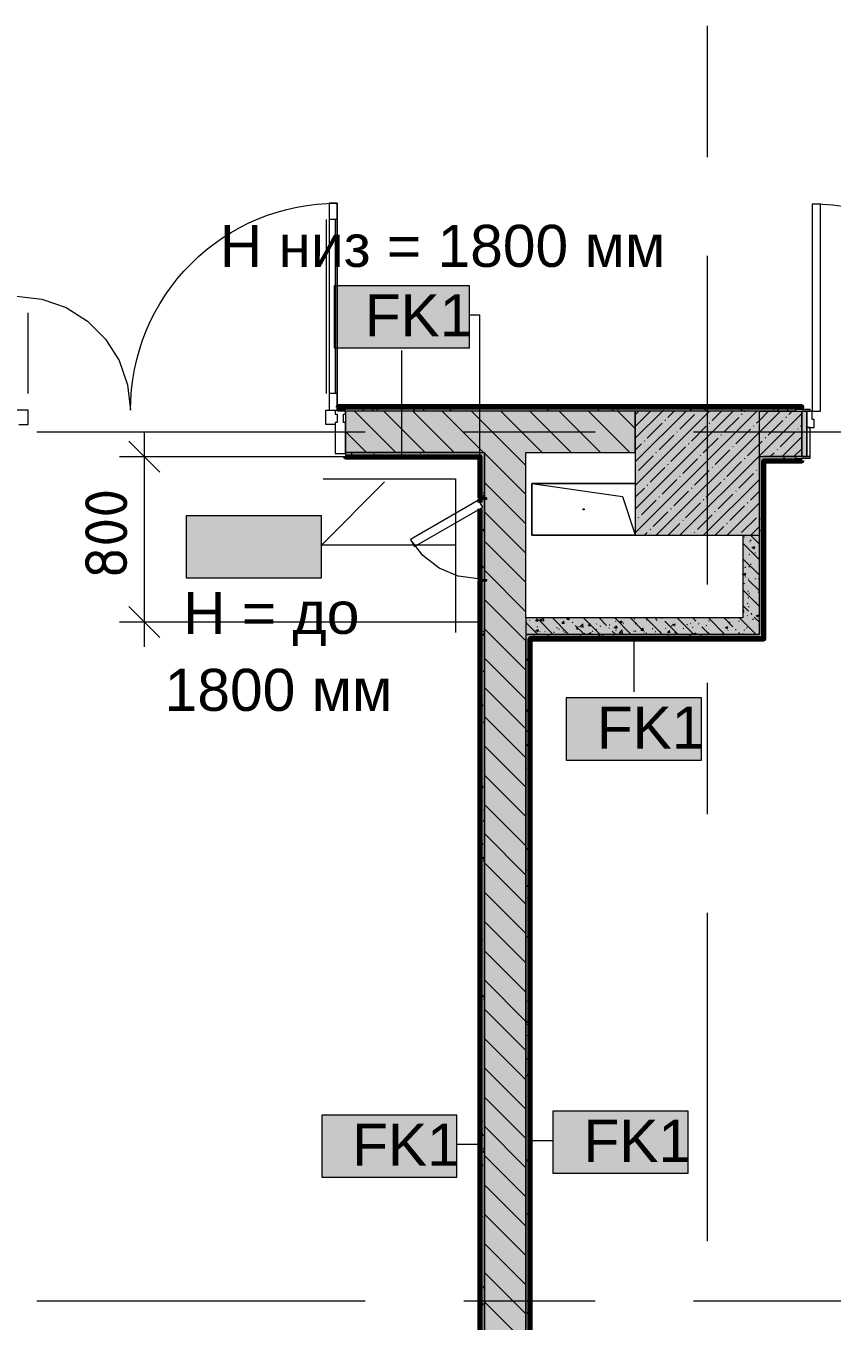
# Model space of a CAD drawing. Header units: millimetres. Extents: x -3817 to 677485, y -22715 to 103890.
# Drawn here: x 574783 to 578680, y 5379 to 11638 of the extents above; entities that cross this region are included whole.
import ezdxf

# ---------------------------------------------------------------- set-up
doc = ezdxf.new("R2010")
doc.units = ezdxf.units.MM
doc.layers.add('PDF _Геометрия', color=7, linetype='Continuous', true_color=0x1d1d1d)
doc.layers.add('PDF _Сплошная заливка', color=7, linetype='Continuous', true_color=0xffffff)
doc.layers.add('PDF _Текст', color=7, linetype='Continuous')
doc.styles.add('PDF GOST-Common', font='arial.ttf')
doc.styles.add('PDF ISOCPEUR', font='isocpeur.ttf')

msp = doc.modelspace()

# ---------------------------------------------------------------- hatches: boundary and pattern name
at = {"layer": 'PDF _Сплошная заливка', "transparency": 33554559}
h = msp.add_hatch(color=256, dxfattribs=at)
h.paths.add_polyline_path([(590658.1, 9776.9), (590658.1, 9796.9), (584238.4, 9796.9), (584238.4, 9776.9), (590158.1, 9776.9)], flags=0)
h.paths.add_polyline_path([(582608.4, 9776.9), (582608.4, 9796.9), (579895.8, 9796.9), (579884.3, 9776.9), (581977.9, 9776.9)], flags=0)
h.paths.add_polyline_path([(579838.1, 9776.9), (579849.7, 9796.9), (579633.1, 9796.9), (579633.1, 9784.9), (579663.1, 9784.9), (579663.1, 9776.9), (579833.1, 9776.9)], flags=0)
h.paths.add_polyline_path([(578503.1, 9776.9), (578503.1, 9784.9), (578533.1, 9785.9), (578533.1, 9796.9), (576289, 9796.9), (576289, 9776.9), (578361, 9776.9)], flags=0)
h.paths.add_polyline_path([(574078.1, 9776.9), (574729.1, 9776.9), (574729.1, 9796.9), (567383.4, 9796.9), (567383.4, 9776.9), (573976.6, 9776.9)], flags=0)
h.paths.add_polyline_path([(565738.4, 9776.9), (565738.4, 9796.9), (560928.1, 9796.9), (560928.1, 9776.9), (565207.7, 9776.9)], flags=0)
h.paths.add_polyline_path([(560762.8, 9776.9), (560923.1, 9776.9), (560923.1, 9796.9), (560583.7, 9796.9), (560572.8, 9777.9), (560538.1, 9796.9), (560533.1, 9796.9), (560533.1, 9776.9), (560538.1, 9776.9)], flags=0)
h.paths.add_polyline_path([(560428.1, 9776.9), (560528.1, 9776.9), (560528.1, 9796.9), (557743.1, 9796.9), (557743.1, 9776.9), (559828.1, 9776.9)], flags=0)
h.paths.add_polyline_path([(556098.1, 9776.9), (556098.1, 9796.9), (555478.1, 9796.9), (555478.1, 9784.9), (555533.1, 9784.9), (555533.1, 9776.9), (555898.1, 9776.9)], flags=0)
h.paths.add_polyline_path([(553418.1, 9776.9), (553973.1, 9778.7), (553973.1, 9784.9), (554028.1, 9784.9), (554028.1, 9796.9), (553418.1, 9796.9), (553418.1, 9785.9)], flags=0)
h = msp.add_hatch(color=256, dxfattribs=at)
h.paths.add_polyline_path([(577728.1, 9576.9), (577728.1, 9776.9), (576328.1, 9776.9), (576328.1, 9576.9), (577198.8, 9576.9)], flags=0)
h.paths.add_polyline_path([(574698.1, 9576.9), (574698.1, 9776.9), (574688.1, 9776.9), (574688.1, 9576.9)], flags=0)
h = msp.add_hatch(color=256, dxfattribs=at)
h.paths.add_polyline_path([(580277.9, 9556.9), (581377.9, 9556.9), (581377.9, 9776.9), (580228.1, 9776.9), (580228.1, 9736.9), (580223.1, 9736.9), (580223.1, 9776.9), (579884.3, 9776.9), (579872.8, 9756.9), (579838.1, 9776.9), (579833.1, 9776.9), (579833.1, 9736.9), (579828.1, 9736.9), (579828.1, 9776.9), (579633.1, 9776.9), (579633.1, 9556.9), (579877.9, 9556.9)], flags=0)
h.paths.add_polyline_path([(578328.1, 9556.9), (578533.1, 9556.9), (578533.1, 9776.9), (578328.1, 9776.9)], flags=0)
h = msp.add_hatch(color=256, dxfattribs=at)
h.paths.add_polyline_path([(576978.8, 9556.9), (576978.8, 9576.9), (576328.1, 9576.9), (576328.1, 9556.9), (576977.8, 9556.9)], flags=0)
h.paths.add_polyline_path([(574678.1, 9556.9), (574698.1, 9556.9), (574698.1, 9576.9), (574678.1, 9576.9)], flags=0)
h = msp.add_hatch(color=256, dxfattribs=at)
h.paths.add_polyline_path([(576998.8, 2276.9), (576998.8, 8956.9), (576978.8, 8956.9), (576978.8, 2276.9)], flags=0)
h.paths.add_polyline_path([(576980.5, 8961.9), (576998.8, 8961.9), (576998.8, 9351.9), (576978.8, 9351.9), (576979.4, 9331.9), (576990.8, 9312.2), (576978.8, 9305.3), (576978.8, 8961.9)], flags=0)
h.paths.add_polyline_path([(576978.8, 9356.9), (576998.8, 9356.9), (576998.8, 9576.9), (576978.8, 9576.9), (576978.8, 9556.9)], flags=0)
for points in [[(576998.8, 1976.9), (577198.8, 1976.9), (577198.8, 9576.9), (576998.8, 9576.9), (576998.8, 9356.9), (577010.8, 9356.9), (577010.8, 9351.9), (576998.8, 9351.9), (576998.8, 8961.9), (577010.8, 8961.9), (577010.8, 8956.9), (576998.8, 8956.9), (576998.8, 2016.9)], [(578328.1, 8676.9), (578348.1, 8676.9), (578348.1, 9556.9), (578328.1, 9556.9), (578328.1, 8696.9)], [(577218.8, 8676.9), (578328.1, 8676.9), (578328.1, 8696.9), (577198.8, 8696.9), (577198.8, 8676.9)], [(577198.8, 1976.9), (577218.8, 1976.9), (577218.8, 8676.9), (577198.8, 8676.9), (577198.8, 2138.1)]]:
    msp.add_hatch(color=256, dxfattribs=at).paths.add_polyline_path(points)
h = msp.add_hatch(color=256, dxfattribs=at)
h.paths.add_polyline_path([(578533.1, 9536.9), (578533.1, 9548.9), (578503.1, 9548.9), (578503.1, 9556.9), (578348.1, 9556.9), (578349.1, 9536.9), (578503.1, 9536.9)], flags=0)
h.paths.add_polyline_path([(579777.9, 9536.9), (579777.9, 9556.9), (579663.1, 9556.9), (579663.1, 9548.9), (579633.1, 9548.9), (579633.1, 9536.9), (579776.9, 9536.9)], flags=0)

# ---------------------------------------------------------------- linework, layer by layer
at = {"layer": 'PDF _Геометрия', "color": 253, "lineweight": 9, "true_color": 0xaaaaaa}
for points in [[(578078.1, 11003.3), (578078.1, 11638.3)], [(576234.1, 10701.9), (576234.1, 9861.9)], [(576288.1, 10701.9), (576248.1, 10701.9)], [(576278.1, 10701.9), (576278.1, 9861.9)], [(578078.1, 8939.5), (578078.1, 10527)], [(574792.1, 10251.9), (574792.1, 9861.9)], [(576288.1, 9861.9), (576248.1, 9861.9)], [(574748.1, 9711.9), (574793.1, 9711.9), (574793.1, 9781.9), (574738.1, 9781.9), (574738.1, 9778.9)], [(576278.1, 9711.9), (576233.1, 9711.9), (576233.1, 9781.9), (576288.1, 9781.9), (576288.1, 9778.9)], [(576288.1, 9761.9), (576288.1, 9721.9)], [(574835.3, 9676.9), (576422.8, 9676.9)], [(576899, 9676.9), (577534, 9676.9)], [(578010.3, 9676.9), (579597.8, 9676.9)], [(576970.8, 8966.9), (576872.5, 8979.8), (576780.8, 9017.8), (576702.1, 9078.2), (576641.7, 9156.9)], [(578078.1, 7828.3), (578078.1, 8463.3)], [(578078.1, 5764.5), (578078.1, 7352)], [(574835.3, 5476.9), (576422.8, 5476.9)], [(576899, 5476.9), (577534, 5476.9)], [(578010.3, 5476.9), (579597.8, 5476.9)]]:
    msp.add_lwpolyline(points, dxfattribs=at)
msp.add_lwpolyline([(574738.1, 9781.9), (574738.1, 10331.9), (574860.5, 10318.1), (574976.8, 10277.4), (575081, 10211.9), (575168.1, 10124.8), (575233.6, 10020.5), (575274.3, 9904.2), (575288.1, 9781.9, -0.414214), (576288.1, 10781.9), (576288.1, 9781.9)], format="xyb", dxfattribs=at)
msp.add_lwpolyline([(576248.1, 9781.9), (576288.1, 9781.9), (576288.1, 10781.9), (576248.1, 10781.9), (576248.1, 9781.9), (576288.1, 9781.9), (576288.1, 10781.9), (576248.1, 10781.9)], close=True, dxfattribs=at)
at = {"layer": 'PDF _Геометрия', "color": 253, "lineweight": 13, "true_color": 0xaaaaaa}
for points in [[(578583.1, 10776.9), (578583.1, 9776.9), (578623.1, 9776.9), (578623.1, 10776.9)], [(578573.1, 9776.9), (578573.1, 9784.9), (578503.1, 9784.9), (578503.1, 9776.9)], [(578558.1, 9556.9), (578558.1, 9776.9), (578533.1, 9776.9), (578533.1, 9556.9)], [(578583.1, 9776.9), (578558.1, 9776.9), (578558.1, 9696.9), (578593.1, 9696.9), (578593.1, 9736.9), (578583.1, 9736.9)], [(578573.1, 9775.9), (578573.1, 9776.9), (578558.1, 9776.9), (578558.1, 9775.9)], [(578573.1, 9556.9), (578573.1, 9696.9), (578558.1, 9696.9), (578558.1, 9556.9)], [(578573.1, 9548.9), (578573.1, 9556.9), (578503.1, 9556.9), (578503.1, 9548.9)], [(576641.7, 9156.9), (576661.7, 9122.2), (576990.8, 9312.2), (576970.8, 9346.9)], [(577010.8, 9351.9), (577010.8, 9356.9), (576970.8, 9356.9), (576970.8, 9351.9)], [(577010.8, 8961.9), (576970.8, 8961.9), (576970.8, 8956.9), (577010.8, 8956.9)]]:
    msp.add_lwpolyline(points, close=True, dxfattribs=at)
at = {"layer": 'PDF _Геометрия', "color": 7, "lineweight": 9}
for points in [[(576926.7, 10382.8), (576273.5, 10382.8), (576273.5, 10082.8), (576926.7, 10082.8)], [(578328.1, 9776.9), (577728.1, 9776.9), (577728.1, 9176.9), (578328.1, 9176.9)], [(577728.8, 9176.9), (577228.8, 9176.9), (577228.8, 9426.9), (577728.1, 9426.9), (577228.8, 9426.9), (577228.8, 9176.9)], [(576211, 9270.4), (575557.9, 9270.4), (575557.9, 8970.4), (576211, 8970.4)], [(578048, 8390.4), (577394.9, 8390.4), (577394.9, 8090.4), (578048, 8090.4)], [(577983.4, 6393.6), (577330.3, 6393.6), (577330.3, 6093.6), (577983.4, 6093.6)], [(576865.8, 6374.7), (576212.7, 6374.7), (576212.7, 6074.7), (576865.8, 6074.7)]]:
    msp.add_lwpolyline(points, close=True, dxfattribs=at)
for points in [[(576977.6, 9487), (576977.6, 10240.9), (576926.7, 10240.9)], [(576600.1, 9556.4), (576600.1, 10068.9)], [(575355.7, 8636.9), (575355.7, 9675.9)], [(576978.8, 9576.9), (576328.1, 9576.9), (576978.8, 9576.9), (576998.8, 9576.9)], [(576328.1, 9555.9), (575355.7, 9555.9), (575235.7, 9555.9)], [(576328.1, 9556.9), (576977.8, 9556.9)], [(576978.8, 9556.9), (576978.8, 9356.9)], [(578328.1, 9556.9), (578348.1, 9556.9), (578503.1, 9556.9), (578348.1, 9556.9)], [(578348.1, 8676.9), (578348.1, 9536.9)], [(578349.1, 9536.9), (578533.1, 9536.9)], [(576862.1, 9128.5), (576211, 9128.5), (576516.3, 9435.3)], [(577728.8, 9176.9), (577228.8, 9176.9), (577228.8, 9426.9), (577728.1, 9426.9)], [(577228.8, 9426.9), (577666.3, 9364.4), (577728.1, 9179)], [(576978.8, 9351.9), (576978.8, 9333)], [(576978.8, 9305.3), (576978.8, 8961.9)], [(576978.8, 8956.9), (576978.8, 2276.9)], [(577198.8, 8776.9), (577198.8, 8696.9), (577198.8, 8676.9)], [(576970.8, 8756.9), (575355.7, 8756.9), (575235.7, 8756.9)], [(577218.8, 1976.9), (577608.1, 1976.9), (577218.8, 1976.9), (577198.8, 1976.9), (577198.8, 8676.9), (577198.8, 1976.9), (576998.8, 1976.9), (576978.1, 1976.9), (576998.8, 1976.9), (576998.8, 2016.9)], [(577218.8, 2276.9), (577218.8, 8675.9)], [(577721.5, 8676.4), (577721.5, 8420.5)], [(576978.3, 6232.8), (576865.8, 6232.8)], [(577219.3, 6251.7), (577330.3, 6251.7)]]:
    msp.add_lwpolyline(points, dxfattribs=at)
at = {"layer": 'PDF _Геометрия', "color": 7, "lineweight": 20}
msp.add_lwpolyline([(576318.1, 9721.9), (576318.1, 9761.9), (576328.1, 9761.9), (576328.1, 9778.9), (576278.1, 9778.9), (576278.1, 9761.9), (576288.1, 9761.9), (576288.1, 9721.9), (576278.1, 9721.9), (576278.1, 9571.9), (576328.1, 9571.9), (576328.1, 9721.9)], close=True, dxfattribs=at)
at = {"layer": 'PDF _Геометрия', "color": 9, "lineweight": 9, "true_color": 0xc0c0c0}
for points in [[(578328.1, 9556.9), (578328.1, 8696.9), (577198.8, 8696.9), (578248.1, 8696.9), (578328.1, 8696.9), (578328.1, 9556.9), (578328.1, 9776.9), (578503.1, 9776.9), (576289, 9776.9), (576289, 9796.9), (578533.1, 9796.9), (578533.1, 9785.9)], [(578248.1, 9176.9), (578248.1, 8776.9), (577198.8, 8776.9), (577198.8, 9576.9), (577728.1, 9576.9), (577728.1, 9776.9), (576328.1, 9776.9), (576328.1, 9576.9), (576328.1, 9556.9)], [(578533.1, 9556.9), (578533.1, 9776.9)], [(578533.1, 9536.9), (578533.1, 9548.9)], [(576978.8, 2276.9), (576998.8, 2276.9), (576998.8, 8956.9), (576998.8, 2016.9), (576978.1, 2016.9), (576978.1, 1976.9), (576978.1, 1776.9), (576978.1, 1618.9), (578577.9, 1618.9), (578577.9, 1776.9), (578577.9, 1976.9), (578468.1, 1976.9), (578468.1, 2496.9), (578468.1, 2516.9), (577608.1, 2516.9), (577588.1, 2516.9), (577588.1, 2017.9)], [(577218.8, 8676.9), (578328.1, 8676.9), (578348.1, 8676.9)]]:
    msp.add_lwpolyline(points, dxfattribs=at)
at = {"layer": 'PDF _Геометрия', "color": 231, "lineweight": 70, "true_color": 0xff80c0}
msp.add_lwpolyline([(576292.1, 9796.9), (578533.1, 9796.9), (578533.1, 9797.9), (576292.1, 9797.9)], close=True, dxfattribs=at)
at = {"layer": 'PDF _Геометрия', "color": 253, "lineweight": 9, "true_color": 0x9b9b9b}
for points in [[(576374.6, 9787.7), (576369.6, 9796.5)], [(576416.1, 9776.9), (576411.2, 9785.3)], [(576459.9, 9784.5), (576455.5, 9776.9)], [(576484.3, 9780.7), (576479.3, 9789.4)], [(576501.5, 9795.6), (576496.5, 9786.9)], [(576521.7, 9776.9), (576520.9, 9778.2)], [(576607.8, 9796.9), (576606.2, 9794)], [(576662, 9777.7), (576657, 9786.4)], [(576705.6, 9783.4), (576701.9, 9776.9)], [(576773.7, 9779.3), (576772.3, 9776.9)], [(576838.4, 9776.9), (576834.7, 9783.4)], [(576854.2, 9796.9), (576851.9, 9792.9)], [(576924.6, 9796.9), (576919.9, 9788.8)], [(577019.4, 9778.2), (577018.6, 9776.9)], [(577179.9, 9795.1), (577178.9, 9796.9)], [(577221.5, 9784), (577216.5, 9792.7)], [(577306.8, 9788.3), (577301.7, 9779.5)], [(577346.9, 9796.9), (577343.4, 9790.7)], [(577535.3, 9789.1), (577530.8, 9796.9)], [(577552.5, 9787.2), (577547.5, 9778.4)], [(577603.3, 9793.2), (577601.2, 9796.9)], [(577620.5, 9783.1), (577616.9, 9776.9)], [(577644.9, 9782.1), (577639.9, 9790.8)], [(577683.1, 9776.9), (577681.5, 9779.6)], [(577698.9, 9796.9), (577698.8, 9796.7)], [(577769.3, 9796.9), (577766.8, 9792.6)], [(577781, 9790.2), (577777.2, 9796.9)], [(577866.3, 9782), (577863.3, 9776.9)], [(577934.3, 9777.9), (577933.7, 9776.9)], [(577958.7, 9787.2), (577953.7, 9796)], [(577999.9, 9776.9), (577995.3, 9784.8)], [(578068.4, 9780.2), (578063.3, 9788.9)], [(578105.5, 9776.9), (578105, 9777.7)], [(578153.6, 9792), (578148.6, 9783.3)], [(578191.6, 9796.9), (578190.2, 9794.5)], [(578246.1, 9777.2), (578241, 9785.9)], [(578340.5, 9796.5), (578340.3, 9796.9)], [(578357.7, 9779.8), (578356, 9776.9)], [(578399.4, 9790.9), (578394.3, 9782.2)], [(578422.2, 9776.9), (578418.7, 9782.9)], [(578467.4, 9786.9), (578462.4, 9778.2)], [(576360.5, 9568.4), (576355.6, 9576.9)], [(576375.2, 9576.9), (576374.6, 9575.7)], [(576621.6, 9576.9), (576620.3, 9574.6)], [(576692, 9576.9), (576688.3, 9570.6)], [(576402.1, 9557.3), (576397.1, 9566)], [(576470.1, 9561.3), (576465.1, 9570)], [(576474, 9565.1), (576469.3, 9556.9)], [(576507.9, 9556.9), (576506.8, 9558.9)], [(576542.1, 9561), (576539.7, 9556.9)], [(576647.8, 9558.3), (576642.8, 9567.1)], [(576787.8, 9559.9), (576786, 9556.9)], [(576824.7, 9556.9), (576820.5, 9564.1)], [(576930.3, 9556.9), (576930.2, 9557)], [(578330.2, 9549.3), (578328.1, 9545.6)], [(578398.3, 9545.2), (578393.5, 9536.9)], [(578409.6, 9554.8), (578408.5, 9556.9)], [(578451.3, 9543.7), (578446.2, 9552.4)], [(576978.8, 9496.9), (576988.9, 9496.9)], [(578330.4, 9509.1), (578328.1, 9513.2)], [(578328.1, 9496.9), (578330, 9496.9)], [(578348.1, 9458.3), (578347.5, 9457.3)], [(576983.7, 9411.6), (576978.8, 9403.1)], [(578348.1, 9417.6), (578344.7, 9423.4)], [(576978.8, 9374.9), (576988.9, 9374.9)], [(576994.9, 9370), (576989.9, 9361.3)], [(576998.8, 9377.2), (576995.2, 9383.4)], [(578328.1, 9374.9), (578330, 9374.9)], [(578329.2, 9303.6), (578328.1, 9301.8)], [(576978.8, 9253), (576988.9, 9253)], [(576997.3, 9197), (576992.2, 9205.7)], [(578328.1, 9253), (578330, 9253)], [(578335.6, 9195.4), (578330.6, 9204.1)], [(578340.3, 9261.9), (578335.3, 9253.2)], [(576978.8, 9161.6), (576988.9, 9161.6)], [(576986.1, 9155.3), (576981.1, 9164)], [(578328.1, 9161.6), (578330, 9161.6)], [(578347.4, 9152.3), (578342.4, 9143.5)], [(576990.2, 9087.3), (576985.2, 9096)], [(578343.3, 9084.2), (578338.3, 9075.5)], [(576978.8, 9039.7), (576988.9, 9039.7)], [(576994.3, 9019.3), (576989.3, 9028)], [(578328.1, 9039.7), (578330, 9039.7)], [(578343.8, 9059.3), (578338.8, 9068)], [(576983.1, 8977.6), (576978.8, 8985.1)], [(576985.6, 8988.2), (576980.6, 8979.5)], [(576978.8, 8917.7), (576988.9, 8917.7)], [(578328.1, 8917.7), (578330, 8917.7)], [(576978.8, 8826.3), (576988.9, 8826.3)], [(578329.6, 8840), (578328.1, 8842.6)], [(578328.1, 8826.3), (578330, 8826.3)], [(578342.2, 8838.5), (578337.2, 8829.8)], [(576980.1, 8799.9), (576978.8, 8802.2)], [(576978.8, 8704.4), (576988.9, 8704.4)], [(576984.5, 8742.5), (576979.5, 8733.7)], [(576995.7, 8700.8), (576990.7, 8692.1)], [(576998.8, 8706.6), (576994.4, 8714.2)], [(578328.1, 8704.4), (578330, 8704.4)], [(577199.8, 8688.6), (577198.8, 8686.9)], [(577198.8, 8673.9), (577202.3, 8673.9)], [(577239.8, 8696.9), (577236.4, 8691)], [(577309.5, 8695.6), (577304.4, 8686.9)], [(577464.5, 8692.4), (577462, 8696.9)], [(577532.6, 8696.5), (577532.4, 8696.9)], [(577555.2, 8694.5), (577550.2, 8685.8)], [(577574.2, 8685.4), (577569.2, 8694.1)], [(577614.3, 8676.9), (577610.8, 8682.9)], [(577623.2, 8690.5), (577618.2, 8681.8)], [(577710.3, 8693.5), (577708.4, 8696.9)], [(577838.1, 8696.9), (577837.5, 8695.9)], [(577888, 8690.5), (577884.3, 8696.9)], [(577929.6, 8679.4), (577924.6, 8688.1)], [(577997.6, 8683.5), (577992.6, 8692.2)], [(578005, 8681.2), (578002.5, 8676.9)], [(578036.7, 8676.9), (578034.2, 8681)], [(578046.7, 8692.4), (578041.6, 8683.6)], [(578084.5, 8696.9), (578083.3, 8694.8)], [(578154.8, 8696.9), (578151.3, 8690.7)], [(578175.3, 8680.5), (578170.3, 8689.2)], [(578250.8, 8680.1), (578248.9, 8676.9)], [(578348.1, 8686), (578348, 8686.2)], [(576978.8, 8582.5), (576988.9, 8582.5)], [(576998.8, 8584.3), (576997.7, 8582.4)], [(577198.8, 8612.9), (577202.3, 8612.9)], [(577206.9, 8578.9), (577201.8, 8570.2)], [(576998.7, 8523.1), (576993.7, 8514.4)], [(577198.8, 8521.5), (577202.3, 8521.5)], [(576978.8, 8491), (576988.9, 8491)], [(576985.3, 8486.2), (576980.3, 8494.9)], [(577218.8, 8447.5), (577214.9, 8454.3)], [(576978.8, 8369.1), (576988.9, 8369.1)], [(576993.5, 8350.1), (576988.5, 8358.8)], [(577198.8, 8338.6), (577202.3, 8338.6)], [(577205.8, 8333.2), (577200.7, 8324.5)], [(576997.6, 8277.4), (576992.6, 8268.7)], [(577198.8, 8277.7), (577202.3, 8277.7)], [(577216.9, 8291.5), (577211.9, 8282.8)], [(577216.9, 8267.9), (577211.9, 8276.6)], [(576978.8, 8247.2), (576988.9, 8247.2)], [(577205.7, 8226.3), (577200.7, 8235)], [(576978.8, 8155.7), (576988.9, 8155.7)], [(577198.8, 8186.2), (577202.3, 8186.2)], [(577209.8, 8158.2), (577204.8, 8167)], [(576979.3, 8130.7), (576978.8, 8131.6)], [(577213.9, 8090.2), (577208.9, 8098.9)], [(577218.8, 8111.9), (577214.9, 8105.1)], [(576978.8, 8033.8), (576988.9, 8033.8)], [(576985.3, 8073.3), (576980.3, 8064.6)], [(577202.8, 8048.6), (577198.8, 8055.4)], [(576992.4, 7963.6), (576987.4, 7954.9)], [(576998.8, 7975.1), (576997.7, 7977)], [(577198.8, 8003.3), (577202.3, 8003.3)], [(576978.8, 7911.9), (576988.9, 7911.9)], [(576988.3, 7895.6), (576983.3, 7886.9)], [(577198.8, 7942.4), (577202.3, 7942.4)], [(576998.8, 7852.8), (576994.5, 7845.2)], [(577199.8, 7870.9), (577198.8, 7872.5)], [(577198.8, 7850.9), (577202.3, 7850.9)], [(577218.8, 7868.1), (577213.8, 7859.4)], [(576978.8, 7820.5), (576988.9, 7820.5)], [(576998.8, 7792.2), (576994.7, 7799.3)], [(577218.8, 7776.9), (577214.1, 7785.2)], [(576988.6, 7748.9), (576983.6, 7757.7)], [(576978.8, 7698.5), (576988.9, 7698.5)], [(576987.2, 7649.8), (576982.2, 7641.1)], [(576992.7, 7680.9), (576987.7, 7689.6)], [(577198.8, 7668.1), (577202.3, 7668.1)], [(577206.6, 7664), (577201.5, 7655.3)], [(576978.8, 7576.6), (576988.9, 7576.6)], [(576985.6, 7571.2), (576980.6, 7580)], [(576996.8, 7612.9), (576991.7, 7621.6)], [(576998.4, 7608.2), (576993.4, 7599.5)], [(577198.8, 7607.1), (577202.3, 7607.1)], [(577198.8, 7515.7), (577202.3, 7515.7)], [(577204.9, 7557.1), (577199.9, 7565.8)], [(577213.6, 7554.3), (577208.6, 7545.6)], [(576978.8, 7485.2), (576988.9, 7485.2)], [(577209.6, 7486.3), (577204.5, 7477.6)], [(576982.6, 7393.5), (576978.8, 7400.1)], [(577213.1, 7421), (577208.1, 7429.7)], [(577218.8, 7441.4), (577215.7, 7435.9)], [(576978.8, 7363.3), (576988.9, 7363.3)], [(576982.1, 7336.1), (576978.8, 7330.5)], [(577198.8, 7332.8), (577202.3, 7332.8)], [(576998.8, 7304.5), (576996.9, 7307.8)], [(577198.8, 7271.8), (577202.3, 7271.8)], [(576978.8, 7241.3), (576988.9, 7241.3)], [(576989.1, 7226.4), (576984.1, 7217.7)], [(577199, 7201.7), (577198.8, 7201.9)], [(577208.5, 7240.6), (577203.4, 7231.8)], [(576978.8, 7149.9), (576988.9, 7149.9)], [(577198.8, 7180.4), (577202.3, 7180.4)], [(577218.8, 7197.5), (577214.6, 7190.2)], [(576987.8, 7079.8), (576982.8, 7088.5)], [(576978.8, 7028), (576988.9, 7028)], [(577218.8, 7045.4), (577217.3, 7047.9)], [(576988, 6980.7), (576983, 6972)], [(576996, 6943.7), (576990.9, 6952.4)], [(577198.8, 6997.5), (577202.3, 6997.5)], [(576978.8, 6906.1), (576988.9, 6906.1)], [(576998.8, 6938.4), (576994.2, 6930.3)], [(577198.8, 6936.5), (577202.3, 6936.5)], [(577203.3, 6926.8), (577198.8, 6919.1)], [(577199.2, 6858.8), (577198.8, 6858.1)], [(577198.8, 6845.1), (577202.3, 6845.1)], [(577208.2, 6819.9), (577203.2, 6828.6)], [(577218.8, 6862.5), (577214.4, 6870.2)], [(576978.8, 6814.6), (576988.9, 6814.6)], [(577210.4, 6817.1), (577205.3, 6808.4)], [(577212.3, 6751.9), (577207.3, 6760.6)], [(576981.8, 6724.4), (576978.8, 6729.6)], [(576998.8, 6755.5), (576997.1, 6752.6)], [(576978.8, 6692.7), (576988.9, 6692.7)], [(577198.8, 6662.2), (577202.3, 6662.2)], [(577205.2, 6642.2), (577200.2, 6650.9)], [(577216.4, 6683.8), (577211.4, 6692.5)], [(577198.8, 6601.3), (577202.3, 6601.3)], [(576978.8, 6570.8), (576988.9, 6570.8)], [(576998.8, 6511.7), (576996.1, 6506.9)], [(577198.8, 6509.8), (577202.3, 6509.8)], [(577209.3, 6571.4), (577204.2, 6562.7)], [(577218.8, 6527), (577215.4, 6521)], [(576978.8, 6479.3), (576988.9, 6479.3)], [(577202.3, 6464.5), (577198.8, 6470.4)], [(576998.8, 6390.1), (576997.2, 6392.9)], [(576978.8, 6357.4), (576988.9, 6357.4)], [(576991.1, 6342.6), (576986, 6351.3)], [(577198.8, 6326.9), (577202.3, 6326.9)], [(577218.8, 6374.8), (577216.5, 6378.8)], [(577218.8, 6344.1), (577218.4, 6343.3)], [(576988.8, 6311.5), (576983.8, 6302.8)], [(576995.2, 6274.5), (576990.1, 6283.2)], [(577198.8, 6266), (577202.3, 6266)], [(576978.8, 6235.5), (576988.9, 6235.5)], [(576995.9, 6201.8), (576990.9, 6193.1)], [(576998.8, 6207.2), (576994.2, 6215.2)], [(576978.8, 6144.1), (576988.9, 6144.1)], [(576988.1, 6164.9), (576983.1, 6173.6)], [(577200, 6189.6), (577198.8, 6187.5)], [(577198.8, 6174.5), (577202.3, 6174.5)], [(577207.4, 6150.7), (577202.4, 6159.4)], [(576991.8, 6133.8), (576986.8, 6125.1)], [(576998.8, 6085), (576998, 6083.4)], [(577218.8, 6100.3), (577217.3, 6097.6)], [(576981, 6055.2), (576978.8, 6059)], [(576978.8, 6022.1), (576988.9, 6022.1)], [(577215.6, 6014.7), (577210.6, 6023.4)], [(576985.1, 5987.2), (576980.1, 5995.9)], [(577198.8, 5991.7), (577202.3, 5991.7)], [(576978.8, 5900.2), (576988.9, 5900.2)], [(576990.7, 5888.1), (576985.7, 5879.4)], [(577198.9, 5943.8), (577198.8, 5943.7)], [(577198.8, 5930.7), (577202.3, 5930.7)], [(577210.1, 5902.2), (577205, 5893.5)], [(576998.8, 5841.1), (576996.9, 5837.7)], [(577198.8, 5839.3), (577202.3, 5839.3)], [(576978.8, 5808.8), (576988.9, 5808.8)], [(577201.5, 5795.3), (577198.8, 5799.9)], [(577217.1, 5792.5), (577212.1, 5783.8)], [(577213.1, 5724.5), (577208, 5715.8)], [(576978.8, 5686.9), (576988.9, 5686.9)], [(576990.3, 5673.4), (576985.2, 5682.1)], [(577198.8, 5656.4), (577202.3, 5656.4)], [(576985.6, 5574.3), (576980.5, 5565.6)], [(577198.8, 5595.4), (577202.3, 5595.4)], [(576978.8, 5564.9), (576988.9, 5564.9)], [(576998.4, 5537.3), (576993.4, 5546)], [(576981.5, 5506.3), (576978.8, 5501.7)], [(576978.8, 5473.5), (576988.9, 5473.5)], [(576992.6, 5464.6), (576987.6, 5455.9)], [(577198.8, 5504), (577202.3, 5504)], [(577212, 5478.8), (577206.9, 5470.1)], [(577218.8, 5460.4), (577216.8, 5463.9)], [(577210.7, 5413.5), (577205.7, 5422.2)], [(577218.8, 5429.7), (577218.1, 5428.4)]]:
    msp.add_lwpolyline(points, dxfattribs=at)
at = {"layer": 'PDF _Геометрия', "lineweight": 9}
for points in [[(576570.8, 9576.9), (576370.8, 9776.9)], [(576712.2, 9576.9), (576512.2, 9776.9)], [(576853.6, 9576.9), (576653.6, 9776.9)], [(576995, 9576.9), (576795, 9776.9)], [(577198.8, 9514.5), (577136.4, 9576.9), (576936.4, 9776.9)], [(577277.9, 9576.9), (577077.9, 9776.9)], [(577419.3, 9576.9), (577219.3, 9776.9)], [(577560.7, 9576.9), (577360.7, 9776.9)], [(577702.1, 9576.9), (577502.1, 9776.9)], [(577728.1, 9692.3), (577643.6, 9776.9)], [(577728.1, 9759.2), (577745.7, 9776.9)], [(577728.1, 9645.2), (577859.8, 9776.9)], [(577728.1, 9531.1), (577973.8, 9776.9)], [(577728.1, 9417.1), (578087.9, 9776.9)], [(577728.1, 9303), (578201.9, 9776.9)], [(577728.1, 9189), (578316, 9776.9)], [(577729.4, 9703.5), (577800.7, 9774.8)], [(577830, 9176.9), (578328.1, 9674.9), (578430, 9776.9)], [(577886.2, 9746.3), (577916.8, 9776.9)], [(577944.1, 9176.9), (578328.1, 9560.9), (578533.1, 9765.9)], [(578028.8, 9774.8), (578030.9, 9776.9)], [(578100.1, 9732), (578144.9, 9776.9)], [(578256.9, 9774.8), (578259, 9776.9)], [(578313.9, 9717.7), (578328.1, 9732), (578373, 9776.9)], [(578470.7, 9760.5), (578487.1, 9776.9)], [(577786.4, 9646.5), (577857.7, 9717.7)], [(577872, 9732), (577874.3, 9734.4)], [(577943.2, 9689.2), (578014.5, 9760.5)], [(578000.3, 9632.2), (578071.6, 9703.5)], [(578085.8, 9717.7), (578088.2, 9720.1)], [(578157.1, 9675), (578228.4, 9746.3)], [(578242.6, 9760.5), (578245, 9762.9)], [(578299.6, 9703.5), (578302, 9705.9)], [(578370.9, 9660.7), (578442.2, 9732)], [(578456.5, 9746.3), (578458.8, 9748.6)], [(578527.7, 9703.5), (578533.1, 9708.9)], [(576429.3, 9576.9), (576328.1, 9678.1)], [(577843.5, 9589.4), (577914.7, 9660.7)], [(577929, 9675), (577931.4, 9677.3)], [(578057.3, 9575.2), (578128.6, 9646.5)], [(578142.8, 9660.7), (578145.2, 9663.1)], [(578214.1, 9618), (578285.4, 9689.2)], [(578356.7, 9646.5), (578359, 9648.8)], [(578428, 9603.7), (578499.2, 9675)], [(578438.1, 9556.9), (578533.1, 9651.8)], [(578513.5, 9689.2), (578515.9, 9691.6)], [(577728.1, 9588.2), (577757.9, 9618)], [(577772.2, 9632.2), (577774.5, 9634.6)], [(577829.2, 9575.2), (577831.6, 9577.6)], [(577900.5, 9532.4), (577971.8, 9603.7)], [(577986, 9618), (577988.4, 9620.3)], [(578114.3, 9518.2), (578185.6, 9589.4)], [(578199.9, 9603.7), (578202.2, 9606.1)], [(578271.1, 9560.9), (578328.1, 9617.9), (578342.4, 9632.2)], [(578413.7, 9589.4), (578416.1, 9591.8)], [(578495.2, 9556.9), (578533.1, 9594.8)], [(577198.8, 9373.1), (576998.8, 9573.1)], [(577743.7, 9489.6), (577814.9, 9560.9)], [(577886.2, 9518.2), (577888.6, 9520.5)], [(577957.5, 9475.4), (578028.8, 9546.7)], [(578043, 9560.9), (578045.4, 9563.3)], [(578171.3, 9461.1), (578242.6, 9532.4)], [(578256.9, 9546.7), (578259.3, 9549)], [(578381.1, 9556.9), (578399.4, 9575.2)], [(577729.4, 9475.4), (577731.8, 9477.8)], [(577800.7, 9432.6), (577872, 9503.9)], [(577943.2, 9461.1), (577945.6, 9463.5)], [(578014.5, 9418.4), (578085.8, 9489.6)], [(578100.1, 9503.9), (578102.4, 9506.3)], [(578228.4, 9404.1), (578299.6, 9475.4)], [(578313.9, 9489.6), (578316.3, 9492)], [(577198.8, 9231.6), (576998.8, 9431.6)], [(577728.1, 9360.1), (577772.2, 9404.1)], [(577786.4, 9418.4), (577788.8, 9420.7)], [(577857.7, 9375.6), (577929, 9446.9)], [(577914.7, 9318.6), (577986, 9389.9)], [(578000.3, 9404.1), (578002.6, 9406.5)], [(578058.1, 9176.9), (578328.1, 9446.8)], [(578071.6, 9361.3), (578142.8, 9432.6)], [(578157.1, 9446.9), (578159.5, 9449.2)], [(578214.1, 9389.9), (578216.5, 9392.2)], [(578285.4, 9347.1), (578328.1, 9389.8)], [(577757.9, 9275.8), (577829.2, 9347.1)], [(577843.5, 9361.3), (577845.8, 9363.7)], [(577971.8, 9261.5), (578043, 9332.8)], [(578057.3, 9347.1), (578059.7, 9349.5)], [(578128.6, 9304.3), (578199.9, 9375.6)], [(578172.2, 9176.9), (578328.1, 9332.8)], [(578271.1, 9332.8), (578273.5, 9335.2)], [(577198.8, 9090.2), (576998.8, 9290.2)], [(577743.7, 9261.5), (577746, 9263.9)], [(577814.9, 9218.8), (577886.2, 9290.1)], [(577900.5, 9304.3), (577902.8, 9306.7)], [(578028.8, 9204.5), (578100.1, 9275.8)], [(578114.3, 9290.1), (578116.7, 9292.4)], [(578185.6, 9247.3), (578256.9, 9318.6)], [(577728.1, 9246), (577729.4, 9247.3)], [(577800.7, 9204.5), (577803.1, 9206.9)], [(577887.1, 9176.9), (577943.2, 9233)], [(577957.5, 9247.3), (577959.9, 9249.7)], [(578115.2, 9176.9), (578157.1, 9218.8)], [(578171.3, 9233), (578173.7, 9235.4)], [(578242.6, 9190.3), (578313.9, 9261.5)], [(578286.2, 9176.9), (578328.1, 9218.7)], [(577198.8, 8948.8), (576998.8, 9148.8)], [(577773, 9176.9), (577786.4, 9190.3)], [(578014.5, 9190.3), (578016.9, 9192.6)], [(578229.2, 9176.9), (578230.7, 9178.4)], [(577198.8, 8807.4), (576998.8, 9007.4)], [(577198.8, 8666), (576998.8, 8866)], [(577198.8, 8524.5), (576998.8, 8724.5)], [(577198.8, 8383.1), (576998.8, 8583.1)], [(577198.8, 8241.7), (576998.8, 8441.7)], [(577198.8, 8100.3), (576998.8, 8300.3)], [(577198.8, 7958.8), (576998.8, 8158.8)], [(577198.8, 7817.4), (576998.8, 8017.4)], [(577198.8, 7676), (576998.8, 7876)], [(577198.8, 7534.6), (576998.8, 7734.6)], [(577198.8, 7393.2), (576998.8, 7593.2)], [(577198.8, 7251.7), (576998.8, 7451.7)], [(577198.8, 7110.3), (576998.8, 7310.3)], [(577198.8, 6968.9), (576998.8, 7168.9)], [(577198.8, 6827.5), (576998.8, 7027.5)], [(577198.8, 6686.1), (576998.8, 6886.1)], [(577198.8, 6544.6), (576998.8, 6744.6)], [(577198.8, 6403.2), (576998.8, 6603.2)], [(577198.8, 6261.8), (576998.8, 6461.8)], [(577198.8, 6120.4), (576998.8, 6320.4)], [(577198.8, 5978.9), (576998.8, 6178.9)], [(577198.8, 5837.5), (576998.8, 6037.5)], [(577198.8, 5696.1), (576998.8, 5896.1)], [(577198.8, 5554.7), (576998.8, 5754.7)], [(577198.8, 5413.3), (576998.8, 5613.3)], [(577198.8, 5271.8), (576998.8, 5471.8)]]:
    msp.add_lwpolyline(points, dxfattribs=at)
at = {"layer": 'PDF _Геометрия', "color": 7, "lineweight": 20}
for points in [[(575280.7, 9630.9), (575355.7, 9555.9), (575430.7, 9480.9)], [(575280.7, 8831.9), (575355.7, 8756.9), (575430.7, 8681.9)]]:
    msp.add_lwpolyline(points, dxfattribs=at)
at = {"layer": 'PDF _Геометрия', "color": 9, "lineweight": 9, "true_color": 0xc0c0c0}
for points in [[(576998.8, 9576.9), (576998.8, 9356.9)], [(576998.8, 9351.9), (576998.8, 8961.9)]]:
    msp.add_lwpolyline(points, close=True, dxfattribs=at)
at = {"layer": 'PDF _Геометрия', "color": 231, "lineweight": 70, "true_color": 0xff80c0}
for points in [[(576328.1, 9556.9), (576328.1, 9555.9), (576977.8, 9555.9), (576977.8, 9556.9), (576977.8, 9356.9)], [(577218.8, 2276.9), (577219.8, 2276.9), (577219.8, 8675.9), (578348.1, 8675.9), (578349.1, 8675.9), (578349.1, 9535.9), (578533.1, 9535.9), (578533.1, 9536.9)], [(576977.8, 9351.9), (576977.8, 9334.7)], [(576977.8, 9304.7), (576977.8, 8961.9)], [(576977.8, 8956.9), (576977.8, 2016.9), (576978.8, 2016.9), (576978.8, 2276.9)], [(578348.1, 8676.9), (577218.8, 8676.9)]]:
    msp.add_lwpolyline(points, dxfattribs=at)
at = {"layer": 'PDF _Геометрия', "color": 231, "lineweight": 9, "true_color": 0xff80c0}
for points in [[(576978.8, 9356.9), (576978.8, 9556.9), (576977.8, 9556.9), (576328.1, 9556.9)], [(578533.1, 9536.9), (578349.1, 9536.9), (578348.1, 9536.9), (578348.1, 8676.9)], [(576978.8, 9333), (576978.8, 9351.9)], [(576978.8, 8961.9), (576978.8, 9305.3)], [(576978.8, 2276.9), (576978.8, 8956.9)], [(577218.8, 8676.9), (577218.8, 8675.9), (577218.8, 2276.9)]]:
    msp.add_lwpolyline(points, dxfattribs=at)
at = {"layer": 'PDF _Геометрия', "color": 12, "lineweight": 13, "true_color": 0xce0000}
msp.add_lwpolyline([(576219.1, 9448.9), (576859.1, 9448.9), (576859.1, 8706.9)], dxfattribs=at)
at = {"layer": 'PDF _Геометрия', "color": 7, "lineweight": 35}
for points in [[(576977.9, 9356.9), (576978.8, 9356.9), (576977.8, 9356.9)], [(576977.9, 8961.9), (576978.8, 8961.9), (576977.8, 8961.9)]]:
    msp.add_lwpolyline(points, close=True, dxfattribs=at)
at = {"layer": 'PDF _Геометрия', "color": 252, "lineweight": 9, "true_color": 0x878787}
for points in [[(578323.6, 9063.2), (578248.2, 9138.7)], [(578254.3, 9170), (578256.8, 9167.7)], [(578281.5, 9142.8), (578284.2, 9144.8)], [(578282.1, 9152.7), (578284.9, 9150.9)], [(578285, 9153.3), (578288.3, 9153.8)], [(578328.1, 9134.1), (578285.4, 9176.9)], [(578279.3, 9083.6), (578282, 9085.7)], [(578302.5, 9111.2), (578293.6, 9117.2), (578306.1, 9122)], [(578302.5, 9111.2), (578306.1, 9122)], [(578305.5, 9092.1), (578308.8, 9092.5)], [(578328.1, 8983.3), (578248.1, 9063.3)], [(578248.1, 9062.8), (578249.5, 9061.6)], [(578248.1, 9061.4), (578250.3, 9060)], [(578258.7, 9021.9), (578262.1, 9022.4)], [(578277.2, 9024.4), (578279.8, 9026.5)], [(578284.9, 9037.9), (578287.8, 9036.1)], [(578289.6, 9024.8), (578292.1, 9022.6)], [(578328.1, 9062), (578320.7, 9062.7), (578328.1, 9071.5)], [(578248.2, 8987.8), (578248.1, 8987.9)], [(578259.2, 8982.3), (578250.4, 8988.3), (578262.8, 8993.1)], [(578259.2, 8982.3), (578262.8, 8993)], [(578263.3, 8972.7), (578260.8, 8975.2)], [(578275, 8965.2), (578277.7, 8967.3)], [(578328.1, 8907.9), (578275.9, 8960.1)], [(578307, 8967.4), (578309.8, 8965.6)], [(578324.3, 8966.6), (578327.6, 8967)], [(578328.1, 8832.4), (578248.1, 8912.4)], [(578253.8, 8944.8), (578256.3, 8942.6)], [(578272.9, 8906), (578275.5, 8908.1)], [(578277.5, 8896.5), (578280.8, 8896.9)], [(578322, 8902.3), (578325.3, 8902.8)], [(578248.1, 8837.2), (578248.9, 8836.5)], [(578275.9, 8809.3), (578248.1, 8837)], [(578270.7, 8846.9), (578273.4, 8848.9)], [(578272.4, 8876.6), (578275.2, 8874.8)], [(578275.2, 8832.2), (578278.6, 8832.6)], [(578309.9, 8852.7), (578312.7, 8850.9)], [(577216.9, 8766.8), (577219.4, 8764.6)], [(577257.6, 8760.9), (577246.9, 8761.9), (577255.5, 8772.1)], [(577257.6, 8760.9), (577255.5, 8772.1)], [(577332.2, 8696.9), (577260, 8769)], [(577268.6, 8763.6), (577272, 8764.1)], [(577268.9, 8768.5), (577271.5, 8770.5)], [(577287, 8761.2), (577271.2, 8763.6), (577283.9, 8776.9)], [(577287, 8761.2), (577285.2, 8776.9)], [(577407.6, 8696.9), (577327.6, 8776.9)], [(577406.1, 8767.2), (577397.3, 8773.1), (577407, 8776.9)], [(577410.9, 8769), (577403.1, 8776.9)], [(577406.1, 8767.2), (577409.4, 8776.9)], [(577558.5, 8696.9), (577478.5, 8776.9)], [(577589.4, 8741.4), (577553.9, 8776.9)], [(577709.3, 8696.9), (577629.3, 8776.9)], [(577661.6, 8752.9), (577652.8, 8758.9), (577665.2, 8763.7)], [(577661.6, 8752.9), (577665.2, 8763.7)], [(577768, 8713.7), (577704.8, 8776.9)], [(577723.8, 8772.4), (577726.5, 8774.4)], [(577860.2, 8696.9), (577780.2, 8776.9)], [(577782.4, 8767.3), (577785.8, 8767.8)], [(577826.9, 8773.2), (577830.3, 8773.6)], [(577831.7, 8767.5), (577834.2, 8765.3)], [(577858.5, 8774.1), (577856, 8776.6)], [(578011.1, 8696.9), (577931.1, 8776.9)], [(578021.9, 8761.5), (578006.5, 8776.9)], [(578081.7, 8764.1), (578084.2, 8761.8)], [(578161.9, 8696.9), (578081.9, 8776.9)], [(578084.9, 8761.8), (578087.6, 8763.9)], [(578200.4, 8733.8), (578157.4, 8776.9)], [(578177.2, 8775.2), (578179.5, 8776.9)], [(578312.8, 8696.9), (578248.1, 8761.5), (578232.8, 8776.9)], [(578248.1, 8813), (578251.1, 8816.6)], [(578248.1, 8805.9), (578253.1, 8805.4)], [(578253.1, 8805.4), (578251.1, 8816.5)], [(578268.5, 8787.7), (578271.2, 8789.7)], [(578291, 8794.2), (578288.4, 8796.7)], [(578289.1, 8799.7), (578291.5, 8797.4)], [(578295.8, 8770.9), (578299.1, 8771.4)], [(578328.1, 8757), (578303.5, 8781.6)], [(578322.1, 8781.8), (578313.2, 8787.8), (578325.7, 8792.5)], [(578322.1, 8781.8), (578325.7, 8792.5)], [(577256.7, 8696.9), (577198.8, 8754.7)], [(577201.3, 8754.8), (577204.6, 8755.2)], [(577256.7, 8709.8), (577247.9, 8715.8), (577260.3, 8720.6)], [(577253.2, 8735.5), (577256.1, 8733.7)], [(577256.7, 8709.8), (577260.3, 8720.6)], [(577266.7, 8709.3), (577269.4, 8711.4)], [(577290.7, 8711.6), (577293.5, 8709.8)], [(577334.2, 8708.3), (577337.5, 8708.7)], [(577348.1, 8731.4), (577351, 8729.6)], [(577359.1, 8722.6), (577361.7, 8724.7)], [(577385.1, 8749.8), (577374.5, 8750.7), (577383, 8760.9)], [(577378.7, 8714.2), (577382, 8714.6)], [(577385.1, 8749.8), (577383.1, 8760.9)], [(577385.6, 8707.6), (577388.5, 8705.8)], [(577426, 8753.9), (577423.5, 8756.5)], [(577483.1, 8696.9), (577438.6, 8741.4)], [(577443.1, 8727.4), (577445.9, 8725.6)], [(577446, 8723), (577449.3, 8723.5)], [(577450.4, 8735.2), (577453, 8737.2)], [(577476.8, 8731.8), (577461, 8734.2), (577474.8, 8748.6)], [(577476.8, 8731.7), (577474.8, 8748.6)], [(577480.5, 8703.6), (577483.4, 8701.8)], [(577512.6, 8738.6), (577502, 8739.5), (577510.6, 8749.8)], [(577510.4, 8696.9), (577503.4, 8701.6), (577515.8, 8706.3)], [(577512.6, 8738.6), (577510.6, 8749.7)], [(577512.7, 8696.9), (577515.9, 8706.3)], [(577520.6, 8714.1), (577523.1, 8711.9)], [(577538, 8723.4), (577540.8, 8721.6)], [(577540.2, 8746.5), (577542.8, 8748.6)], [(577558.3, 8737.8), (577561.6, 8738.2)], [(577604.5, 8726.3), (577602, 8728.8)], [(577602.8, 8743.7), (577606.1, 8744.1)], [(577633.9, 8696.9), (577617.1, 8713.7)], [(577624.3, 8731.9), (577626.8, 8729.7)], [(577640.2, 8727.5), (577629.5, 8728.4), (577638.1, 8738.6)], [(577630.4, 8700.7), (577633, 8702.7)], [(577632.5, 8759.9), (577635.2, 8761.9)], [(577632.9, 8719.4), (577635.7, 8717.6)], [(577640.2, 8727.4), (577638.1, 8738.6)], [(577666.5, 8702.3), (577650.7, 8704.8), (577664.6, 8719.2)], [(577666.5, 8702.3), (577664.6, 8719.2)], [(577670.1, 8752.5), (577673.5, 8753)], [(577721.6, 8713.2), (577724.3, 8715.2)], [(577727.8, 8715.4), (577730.6, 8713.6)], [(577728, 8749.7), (577730.5, 8747.5)], [(577767.7, 8716.3), (577757.1, 8717.2), (577765.6, 8727.4)], [(577767.7, 8716.3), (577765.6, 8727.4)], [(577770.6, 8710.7), (577773.1, 8708.4)], [(577780.2, 8703), (577783.5, 8703.5)], [(577783, 8698.6), (577780.5, 8701.1)], [(577811.4, 8724.6), (577814.1, 8726.6)], [(577822.7, 8711.4), (577825.5, 8709.6)], [(577847.5, 8711.9), (577850.8, 8712.4)], [(577935.7, 8696.9), (577871, 8761.5)], [(577874.3, 8728.5), (577876.8, 8726.2)], [(577895.2, 8705.1), (577884.6, 8706.1), (577893.2, 8716.3)], [(577895.2, 8705.1), (577893.2, 8716.3)], [(577903.8, 8737.9), (577906.5, 8740)], [(577917.2, 8738.7), (577908.3, 8744.7), (577920.8, 8749.4)], [(577917.2, 8738.7), (577920.8, 8749.4)], [(577917.6, 8707.4), (577920.5, 8705.6)], [(577959.8, 8726.7), (577963.1, 8727.1)], [(577978, 8746.3), (577980.5, 8744)], [(577995.1, 8750.4), (577997.7, 8752.5)], [(578004.3, 8732.6), (578007.6, 8733)], [(578012.5, 8703.4), (578015.4, 8701.6)], [(578013.7, 8696.9), (578020.7, 8705.1)], [(578022.2, 8696.9), (578020.7, 8705.1)], [(578037, 8746.4), (578034.5, 8748.9)], [(578086.5, 8696.9), (578049.6, 8733.8)], [(578071.7, 8741.4), (578075, 8741.9)], [(578082.7, 8702.6), (578085.4, 8704.7)], [(578149.6, 8701.9), (578152.1, 8699.6)], [(578172.7, 8724.5), (578163.8, 8730.4), (578176.3, 8735.2)], [(578172.7, 8724.4), (578176.3, 8735.2)], [(578175.1, 8716), (578177.7, 8718)], [(578183.9, 8756.2), (578187.3, 8756.6)], [(578215.5, 8718.7), (578213, 8721.3)], [(578237.4, 8696.9), (578228.1, 8706.2)], [(578228.5, 8762.1), (578231.8, 8762.5)], [(578249, 8700.8), (578252.3, 8701.2)], [(578253.3, 8719.7), (578255.7, 8717.4)], [(578266.4, 8728.5), (578269, 8730.5)], [(577575.5, 8699.5), (577578.3, 8697.7)], [(577735.7, 8697.2), (577739, 8697.6)], [(578107.5, 8699.4), (578110.3, 8697.6)]]:
    msp.add_lwpolyline(points, dxfattribs=at)
at = {"layer": 'PDF _Геометрия', "color": 7, "lineweight": 9}
msp.add_circle((577478.8, 9301.9), 2.5, dxfattribs=at)
at = {"layer": 'PDF _Геометрия', "color": 253, "lineweight": 9, "true_color": 0xaaaaaa}
msp.add_arc((578583.1, 9776.9), 1000, 359.99996, 90.00004, dxfattribs=at)
at = {"layer": 'PDF _Сплошная заливка', "lineweight": 9, "transparency": 33554559}
for points in [[(576926.7, 10382.8), (576273.5, 10382.8), (576926.7, 10082.8), (576273.5, 10082.8)], [(576211, 9270.4), (575557.9, 9270.4), (576211, 8970.4), (575557.9, 8970.4)], [(578048, 8390.4), (577394.9, 8390.4), (578048, 8090.4), (577394.9, 8090.4)], [(577983.4, 6393.6), (577330.3, 6393.6), (577983.4, 6093.6), (577330.3, 6093.6)], [(576865.8, 6374.7), (576212.7, 6374.7), (576865.8, 6074.7), (576212.7, 6074.7)]]:
    msp.add_solid(points, dxfattribs=at)
at = {"layer": 'PDF _Сплошная заливка', "lineweight": 35, "transparency": 33554559}
for points in [[(577728.1, 9176.9), (578328.1, 9176.9), (577728.1, 9776.9), (578328.1, 9776.9)], [(578558.1, 9556.9), (578558.1, 9776.9), (578533.1, 9556.9), (578533.1, 9776.9)], [(577010.8, 9351.9), (577010.8, 9356.9), (576970.8, 9351.9), (576970.8, 9356.9)], [(578328.1, 8696.9), (578328.1, 9176.9), (578248.1, 8696.9), (578248.1, 9176.9)], [(577010.8, 8956.9), (577010.8, 8961.9), (576970.8, 8956.9), (576970.8, 8961.9)], [(577198.8, 8696.9), (578248.1, 8696.9), (577198.8, 8776.9), (578248.1, 8776.9)]]:
    msp.add_solid(points, dxfattribs=at)
at = {"layer": 'PDF _Сплошная заливка', "color": 1, "lineweight": 35, "transparency": 33554559}
for points in [[(576977.8, 9334.7), (576977.8, 9351.9), (576970.8, 9346.9), (576970.8, 9351.9)], [(576977.8, 8961.9), (576977.8, 9304.7), (576970.8, 8961.9), (576970.8, 9300.7)]]:
    msp.add_solid(points, dxfattribs=at)
at = {"layer": 'PDF _Сплошная заливка', "color": 254, "lineweight": 35, "true_color": 0xffb9dc, "transparency": 33554559}
msp.add_solid([(578348.1, 8675.9), (578348.1, 8676.9), (577219.8, 8675.9)], dxfattribs=at)

# ---------------------------------------------------------------- texts
at = {"layer": 'PDF _Текст', "color": 250, "true_color": 0x3c3c3c, "char_height": 203.2, "attachment_point": 4, "style": 'PDF GOST-Common'}
for s, insert in [('H низ = 1800 мм', (575719.8, 10573.8)), ('H = до', (575543, 8772.2)), ('1800 мм', (575453.7, 8428.3))]:
    msp.add_mtext(s, dxfattribs=dict(at, insert=insert))
at = {"layer": 'PDF _Текст', "char_height": 203.2, "attachment_point": 4, "style": 'PDF GOST-Common'}
for insert in [(576420.6, 10239.4), (577542, 8247), (576359.8, 6231.3), (577477.4, 6250.2)]:
    msp.add_mtext('FK1', dxfattribs=dict(at, insert=insert))
at = {"layer": 'PDF _Текст', "insert": (575171, 8966.7), "char_height": 204.64, "attachment_point": 4, "rotation": 90, "style": 'PDF ISOCPEUR'}
msp.add_mtext('800', dxfattribs=at)

doc.saveas('drawing.dxf')
